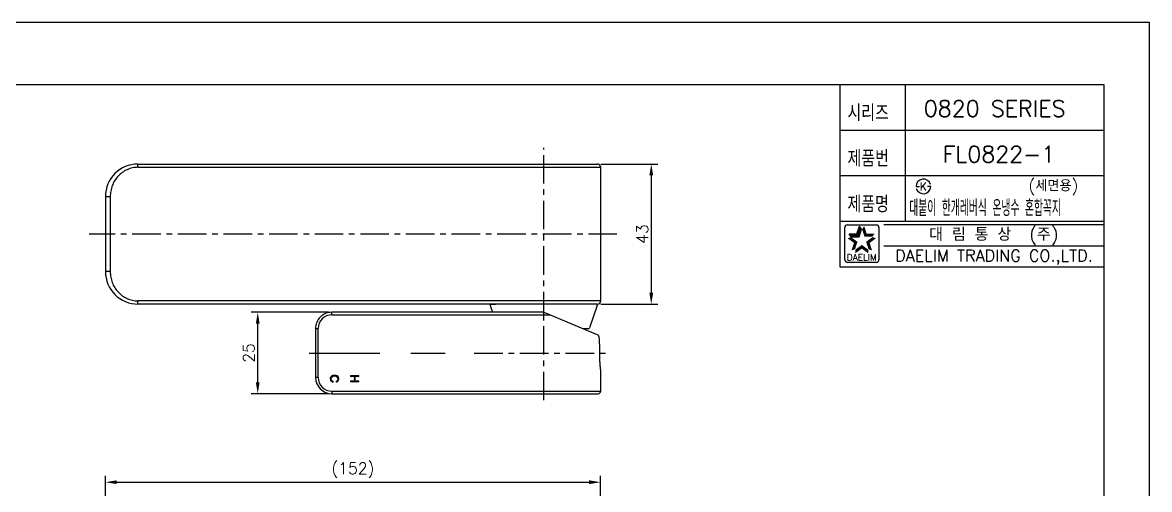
# Model space of a CAD drawing. Extents: x 25383 to 25977, y -4760 to -4340.
# Drawn here: x 25631 to 25976.8, y -4483.1 to -4339.7 of the extents above; entities that cross this region are included whole.
import ezdxf
from ezdxf.enums import TextEntityAlignment as Align

# ---------------------------------------------------------------- set-up
doc = ezdxf.new("R2010")
doc.units = 0
doc.header["$LTSCALE"] = 7
doc.header["$MEASUREMENT"] = 0
doc.linetypes.add('CENTER', pattern=[2, 1.25, -0.25, 0.25, -0.25])
doc.layers.get('0').update_dxf_attribs({"color": 2, "linetype": 'CONTINUOUS'})
doc.layers.get('DEFPOINTS').update_dxf_attribs({"linetype": 'CONTINUOUS'})
for name, color, linetype in [('CL', 1, 'CENTER'), ('D', 2, 'CONTINUOUS'), ('DWG', 7, 'CONTINUOUS'), ('Layer 1', 7, 'CONTINUOUS'), ('TXT', 4, 'CONTINUOUS')]:
    doc.layers.add(name, color=color, linetype=linetype)
doc.styles.add('GHS', font='romans', dxfattribs={"bigfont": 'ghs'})
doc.styles.add('ROMANS', font='romans')
doc.dimstyles.new('HONG', dxfattribs={"dimscale": 0, "dimtxt": 3.5, "dimasz": 3.5, "dimexe": 2, "dimexo": 1, "dimgap": 1, "dimtad": 1, "dimdec": 4, "dimdsep": 46, "dimtxsty": 'GHS', "dimcen": 3, "dimclrd": 2, "dimclre": 2, "dimclrt": 2, "dimadec": 0, "dimazin": 0, "dimtfac": 1, "dimtdec": 4, "dimtmove": 0, "dimatfit": 2, "dimfxl": 0, "dimtvp": 1, "dimtolj": 1, "dimarcsym": 0})

# ---------------------------------------------------------------- blocks, each defined once
blk = doc.blocks.new('*D9')
at = {"layer": 'DEFPOINTS', "color": 0}
for p in [(25808.33, -4480.82), (25656.39, -4507.28), (25808.33, -4521.75)]:
    blk.add_point(p, dxfattribs=at)
at = {"layer": 'DWG', "color": 2, "lineweight": -2}
for p, q in [((25656.39, -4506.28), (25656.39, -4478.82)), ((25659.89, -4480.82), (25804.83, -4480.82)), ((25808.33, -4520.75), (25808.33, -4478.82))]:
    blk.add_line(p, q, dxfattribs=at)
at = {"layer": 'DWG', "color": 2}
for points in [[(25659.89, -4480.24), (25659.89, -4481.4), (25656.39, -4480.82)], [(25804.83, -4480.24), (25804.83, -4481.4), (25808.33, -4480.82)]]:
    blk.add_solid(points, dxfattribs=at)
at = {"layer": 'DWG', "color": 2, "insert": (25732.36, -4477.15), "char_height": 3.5, "attachment_point": 5, "style": 'GHS'}
blk.add_mtext('\\A1;(152)', dxfattribs=at)
blk = doc.blocks.new('*D11')
at = {"layer": 'DEFPOINTS', "color": 0}
for p in [(25807.39, -4383.16), (25807.39, -4426.16), (25823.91, -4426.16)]:
    blk.add_point(p, dxfattribs=at)
at = {"layer": 'DWG', "color": 2, "lineweight": -2}
for p, q in [((25808.39, -4383.16), (25825.91, -4383.16)), ((25823.91, -4386.66), (25823.91, -4422.66)), ((25808.39, -4426.16), (25825.91, -4426.16))]:
    blk.add_line(p, q, dxfattribs=at)
at = {"layer": 'DWG', "color": 2}
for points in [[(25823.33, -4386.66), (25824.5, -4386.66), (25823.91, -4383.16)], [(25823.33, -4422.66), (25824.5, -4422.66), (25823.91, -4426.16)]]:
    blk.add_solid(points, dxfattribs=at)
at = {"layer": 'DWG', "color": 2, "insert": (25821.16, -4404.66), "char_height": 3.5, "attachment_point": 5, "rotation": 90, "style": 'GHS'}
blk.add_mtext('\\A1;43', dxfattribs=at)
blk = doc.blocks.new('*D13')
at = {"layer": 'DEFPOINTS', "color": 0}
for p in [(25703.14, -4428.66), (25725.89, -4428.66), (25725.89, -4453.66)]:
    blk.add_point(p, dxfattribs=at)
at = {"layer": 'DWG', "color": 2, "lineweight": -2}
for p, q in [((25724.89, -4428.66), (25701.14, -4428.66)), ((25703.14, -4450.16), (25703.14, -4432.16)), ((25724.89, -4453.66), (25701.14, -4453.66))]:
    blk.add_line(p, q, dxfattribs=at)
at = {"layer": 'DWG', "color": 2}
for points in [[(25702.56, -4432.16), (25703.73, -4432.16), (25703.14, -4428.66)], [(25702.56, -4450.16), (25703.73, -4450.16), (25703.14, -4453.66)]]:
    blk.add_solid(points, dxfattribs=at)
at = {"layer": 'DWG', "color": 2, "insert": (25700.39, -4441.16), "char_height": 3.5, "attachment_point": 5, "rotation": 90, "style": 'GHS'}
blk.add_mtext('\\A1;25', dxfattribs=at)
blk = doc.blocks.new('A$C092D7519')
at = {"layer": 'DWG'}
h = blk.add_hatch(dxfattribs=at)
h.set_pattern_fill('ANSI31', color=2)
h.set_pattern_definition([(45, (8463.02702, -4895.76232), (-0.0883883476, 0.0883883476), [])])
edge = h.paths.add_edge_path()
edge.add_spline(control_points=[(2.37, 0.32), (2.55, 0.49), (2.64, 0.74), (2.64, 1.08)], knot_values=[15, 15, 15, 15, 16, 16, 16, 16], degree=3, periodic=0)
edge.add_spline(control_points=[(2.64, 1.08), (2.64, 1.44), (2.53, 1.73), (2.29, 1.93)], knot_values=[14, 14, 14, 14, 15, 15, 15, 15], degree=3, periodic=0)
edge.add_spline(control_points=[(2.29, 1.93), (2.05, 2.14), (1.73, 2.24), (1.33, 2.24)], knot_values=[13, 13, 13, 13, 14, 14, 14, 14], degree=3, periodic=0)
edge.add_spline(control_points=[(1.33, 2.24), (0.93, 2.24), (0.61, 2.14), (0.36, 1.93)], knot_values=[12, 12, 12, 12, 13, 13, 13, 13], degree=3, periodic=0)
edge.add_spline(control_points=[(0.36, 1.93), (0.12, 1.73), (0, 1.44), (0, 1.08)], knot_values=[11, 11, 11, 11, 12, 12, 12, 12], degree=3, periodic=0)
edge.add_spline(control_points=[(0, 1.08), (0, 0.75), (0.1, 0.5), (0.29, 0.33)], knot_values=[10, 10, 10, 10, 11, 11, 11, 11], degree=3, periodic=0)
edge.add_spline(control_points=[(0.29, 0.33), (0.49, 0.16), (0.68, 0.05), (0.87, 0)], knot_values=[9, 9, 9, 9, 10, 10, 10, 10], degree=3, periodic=0)
edge.add_spline(control_points=[(0.87, 0), (0.87, 0), (0.86, 0.36), (0.86, 0.36), (0.73, 0.4), (0.6, 0.47), (0.47, 0.59)], knot_values=[7, 7, 7, 7, 8, 8, 8, 9, 9, 9, 9], degree=3, periodic=0)
edge.add_spline(control_points=[(0.47, 0.59), (0.35, 0.7), (0.29, 0.86), (0.29, 1.08)], knot_values=[6, 6, 6, 6, 7, 7, 7, 7], degree=3, periodic=0)
edge.add_spline(control_points=[(0.29, 1.08), (0.29, 1.33), (0.39, 1.53), (0.57, 1.67)], knot_values=[5, 5, 5, 5, 6, 6, 6, 6], degree=3, periodic=0)
edge.add_spline(control_points=[(0.57, 1.67), (0.76, 1.81), (1.02, 1.88), (1.33, 1.88)], knot_values=[4, 4, 4, 4, 5, 5, 5, 5], degree=3, periodic=0)
edge.add_spline(control_points=[(1.33, 1.88), (1.64, 1.88), (1.89, 1.81), (2.07, 1.67)], knot_values=[3, 3, 3, 3, 4, 4, 4, 4], degree=3, periodic=0)
edge.add_spline(control_points=[(2.07, 1.67), (2.26, 1.53), (2.35, 1.33), (2.35, 1.08)], knot_values=[2, 2, 2, 2, 3, 3, 3, 3], degree=3, periodic=0)
edge.add_spline(control_points=[(2.35, 1.08), (2.35, 0.86), (2.3, 0.69), (2.19, 0.59)], knot_values=[1, 1, 1, 1, 2, 2, 2, 2], degree=3, periodic=0)
edge.add_spline(control_points=[(2.19, 0.59), (2.08, 0.48), (1.97, 0.4), (1.85, 0.36)], knot_values=[0, 0, 0, 0, 1, 1, 1, 1], degree=3, periodic=0)
edge.add_spline(control_points=[(1.85, 0.36), (1.85, 0.36), (1.85, 0.27), (1.85, 0.18)], knot_values=[17.5, 17.5, 17.5, 17.5, 18, 18, 18, 18], degree=3, periodic=0)
edge.add_spline(control_points=[(1.85, 0.18), (1.85, 0.09), (1.85, 0), (1.85, 0), (2.01, 0.04), (2.18, 0.14), (2.37, 0.32)], knot_values=[16, 16, 16, 16, 16.5, 16.5, 16.5, 17.5, 17.5, 17.5, 17.5], degree=3, periodic=0)
h.paths.add_polyline_path([(8.74, 1.77), (8.74, 2.09), (6.23, 2.09), (6.23, 1.77), (7.4, 1.77), (7.4, 0.48), (6.23, 0.48), (6.23, 0.15), (8.74, 0.15), (8.74, 0.48), (7.7, 0.48), (7.7, 1.77)])
at = {"layer": 'Layer 1', "lineweight": 0}
blk.add_lwpolyline([(6.23, 0.48), (7.4, 0.48), (7.4, 1.77), (6.23, 1.77), (6.23, 2.09), (8.74, 2.09), (8.74, 1.77), (7.7, 1.77), (7.7, 0.48), (8.74, 0.48), (8.74, 0.15), (6.23, 0.15), (6.23, 0.48)], dxfattribs=at)
blk.add_open_spline([(1.85, 0.36), (1.97, 0.4), (2.08, 0.48), (2.19, 0.59), (2.3, 0.69), (2.35, 0.86), (2.35, 1.08), (2.35, 1.33), (2.26, 1.53), (2.07, 1.67), (1.89, 1.81), (1.64, 1.88), (1.33, 1.88), (1.02, 1.88), (0.76, 1.81), (0.57, 1.67), (0.39, 1.53), (0.29, 1.33), (0.29, 1.08), (0.29, 0.86), (0.35, 0.7), (0.47, 0.59), (0.6, 0.47), (0.73, 0.4), (0.86, 0.36), (0.86, 0.36), (0.87, 0), (0.87, 0), (0.68, 0.05), (0.49, 0.16), (0.29, 0.33), (0.1, 0.5), (0, 0.75), (0, 1.08), (0, 1.44), (0.12, 1.73), (0.36, 1.93), (0.61, 2.14), (0.93, 2.24), (1.33, 2.24), (1.73, 2.24), (2.05, 2.14), (2.29, 1.93), (2.53, 1.73), (2.64, 1.44), (2.64, 1.08), (2.64, 0.74), (2.55, 0.49), (2.37, 0.32), (2.18, 0.14), (2.01, 0.04), (1.85, 0), (1.85, 0), (1.85, 0.36), (1.85, 0.36)], degree=3, knots=[0, 0, 0, 0, 1, 1, 1, 2, 2, 2, 3, 3, 3, 4, 4, 4, 5, 5, 5, 6, 6, 6, 7, 7, 7, 8, 8, 8, 9, 9, 9, 10, 10, 10, 11, 11, 11, 12, 12, 12, 13, 13, 13, 14, 14, 14, 15, 15, 15, 16, 16, 16, 17, 17, 17, 18, 18, 18, 18], dxfattribs=at)

msp = doc.modelspace()

# ---------------------------------------------------------------- linework, layer by layer
at = {"color": 7}
for p, q in [((25881.79327, -4358.72529), (25881.79327, -4414.72529)), ((25901.79327, -4358.72529), (25901.79327, -4400.72529)), ((25881.79327, -4372.72529), (25962.79327, -4372.72529)), ((25881.79327, -4386.72529), (25962.79327, -4386.72529)), ((25881.79327, -4400.72529), (25962.79327, -4400.72529)), ((25881.79327, -4414.72529), (25962.79327, -4414.72529))]:
    msp.add_line(p, q, dxfattribs=at)
at = {"color": 2, "linetype": 'Continuous'}
for p, q in [((25884.02076, -4401.84076), (25893.02076, -4401.84076)), ((25895.29327, -4401.72529), (25962.79327, -4401.72529)), ((25883.27076, -4412.59076), (25883.27076, -4402.59076)), ((25893.77076, -4402.59076), (25893.77076, -4412.59076)), ((25895.29327, -4408.22529), (25962.79327, -4408.22529)), ((25893.02076, -4413.34076), (25884.27076, -4413.34076))]:
    msp.add_line(p, q, dxfattribs=at)
at = {"color": 2}
for p, q in [((25887.03241, -4404.54222), (25887.78178, -4402.2359)), ((25888.44688, -4403.15133), (25887.78178, -4402.2359)), ((25885.2725, -4405.45765), (25884.6074, -4404.54222)), ((25884.6074, -4404.54222), (25887.03241, -4404.54222)), ((25885.2725, -4405.45765), (25887.69751, -4405.45765)), ((25887.69751, -4405.45765), (25888.44688, -4403.15133))]:
    msp.add_line(p, q, dxfattribs=at)
at = {"color": 7, "linetype": 'Continuous'}
for p, q in [((25725.89293, -4429.46462), (25725.89293, -4428.66462)), ((25790.89293, -4428.66462), (25725.89293, -4428.66462)), ((25725.89293, -4429.46462), (25792.82508, -4429.46462)), ((25790.89293, -4428.66462), (25807.49358, -4435.54083)), ((25720.89293, -4433.66462), (25720.89293, -4448.66462)), ((25720.89293, -4433.66462), (25721.69293, -4433.66462)), ((25721.69293, -4448.66462), (25721.69293, -4433.66462)), ((25802.964, -4433.66462), (25804.67671, -4433.66462)), ((25808.3929, -4446.96456), (25808.37265, -4446.84405)), ((25808.37274, -4446.84407), (25808.37267, -4446.84364)), ((25808.39293, -4446.96428), (25808.38781, -4446.93461)), ((25808.39293, -4452.86462), (25808.39293, -4446.96462)), ((25721.69293, -4448.66462), (25720.89293, -4448.66462)), ((25725.89293, -4452.86462), (25725.89293, -4453.66462)), ((25725.89293, -4452.86462), (25808.39293, -4452.86462)), ((25725.89293, -4453.66462), (25807.59263, -4453.66462))]:
    msp.add_line(p, q, dxfattribs=at)
at = {"linetype": 'Continuous'}
msp.add_lwpolyline([(25382.79327, -4759.72529), (25976.79327, -4759.72529), (25976.79327, -4339.72529), (25382.79327, -4339.72529)], close=True, dxfattribs=at)
at = {"color": 2, "linetype": 'Continuous'}
for centre, radius, start, end in [((25884.02076, -4402.59076), 0.75, 90, 180), ((25893.02076, -4402.59076), 0.75, 0, 90), ((25884.14576, -4412.46576), 0.88388, 188.1301024, 278.1301024), ((25893.02076, -4412.59076), 0.75, 270, 0)]:
    msp.add_arc(centre, radius, start, end, dxfattribs=at)
at = {"color": 7, "linetype": 'Continuous'}
for centre, radius, start, end in [((25725.89293, -4433.66462), 5, 89.9999992, 180), ((25725.89245, -4433.66413), 4.19951, 89.9933508, 180.0066494), ((25725.89293, -4448.66462), 5, 180, 270), ((25725.89245, -4448.6651), 4.19951, 179.9933506, 270.0066492), ((25807.59292, -4452.86465), 0.8, 270, 359.9998626)]:
    msp.add_arc(centre, radius, start, end, dxfattribs=at)
msp.add_ellipse((25790.89293, -4501.20726), major_axis=(0, 333.91989), ratio=0.052407779, start_param=-1.398519126, end_param=-1.380506956, dxfattribs=at)
for points, knots in [([(25808.07705, -4438.04864), (25808.07404, -4437.75053), (25808.05032, -4437.19266), (25807.97042, -4436.53191), (25807.85933, -4436.08578), (25807.74689, -4435.78766), (25807.61053, -4435.58927), (25807.49358, -4435.54083)], [0, 0, 0, 0, 0.338217714, 0.632694758, 0.754577762, 0.856388194, 1, 1, 1, 1]), ([(25808.13388, -4443.96462), (25808.13388, -4444.34798), (25808.15259, -4444.90482), (25808.21, -4445.61132), (25808.2593, -4446.05935), (25808.30723, -4446.42715), (25808.35048, -4446.70033), (25808.37447, -4446.86934), (25808.39117, -4446.94509), (25808.3929, -4446.96456)], [0, 0, 0, 0, 0.381516339, 0.553940326, 0.705361677, 0.830030785, 0.923050111, 0.98055102, 1, 1, 1, 1])]:
    msp.add_open_spline(points, degree=3, knots=knots, dxfattribs=at)
at = {"color": 2}
for points in [[(25887.03241, -4404.54222), (25887.69751, -4405.45765), (25887.78178, -4402.2359), (25888.44688, -4403.15133)], [(25889.25974, -4402.2359), (25888.59464, -4403.15133), (25890.00911, -4404.54222), (25889.34401, -4405.45765)], [(25886.11255, -4407.37323), (25887.18871, -4407.02357), (25884.15068, -4405.94785), (25885.22684, -4405.59818)], [(25884.6074, -4404.54222), (25885.2725, -4405.45765), (25887.03241, -4404.54222), (25887.69751, -4405.45765)], [(25890.00911, -4404.54222), (25889.34401, -4405.45765), (25892.43412, -4404.54222), (25891.76902, -4405.45765)], [(25892.89084, -4405.94785), (25891.81468, -4405.59818), (25890.92896, -4407.37323), (25889.85281, -4407.02357)], [(25885.36318, -4409.67956), (25886.43934, -4409.32989), (25886.11255, -4407.37323), (25887.18871, -4407.02357)], [(25888.52076, -4409.1229), (25888.52076, -4407.99136), (25886.55888, -4410.54828), (25886.55888, -4409.41674)], [(25890.48263, -4410.54828), (25890.48263, -4409.41674), (25888.52076, -4409.1229), (25888.52076, -4407.99136)], [(25890.92896, -4407.37323), (25889.85281, -4407.02357), (25891.67833, -4409.67956), (25890.60218, -4409.32989)]]:
    msp.add_solid(points, dxfattribs=at)
at = {"layer": 'CL'}
for p, q in [((25790.89293, -4431.16462), (25790.89293, -4378.16462)), ((25813.39293, -4404.66462), (25651.39293, -4404.66462)), ((25790.89294, -4455.66462), (25790.89294, -4426.66462)), ((25769.59111, -4441.16462), (25810.1077, -4441.16462))]:
    msp.add_line(p, q, dxfattribs=at)
at = {"layer": 'CL', "ltscale": 8}
for p, q in [((25718.89293, -4441.16462), (25740.61022, -4441.16462)), ((25750.11449, -4441.16462), (25760.62289, -4441.16462))]:
    msp.add_line(p, q, dxfattribs=at)
at = {"layer": 'D'}
for p, q in [((25905.17596, -4390.04341), (25905.67596, -4390.04341)), ((25905.67596, -4390.04341), (25906.17596, -4390.04341)), ((25909.17596, -4390.04341), (25908.67596, -4390.04341)), ((25909.67596, -4390.04341), (25909.17596, -4390.04341))]:
    msp.add_line(p, q, dxfattribs=at)
for start, end in [(15, 180), (195, 0)]:
    msp.add_arc((25907.42596, -4390.04341), 2.25, start, end, dxfattribs=at)
at = {"layer": 'DWG'}
for p, q in [((25666.39293, -4384.16462), (25666.39293, -4383.16462)), ((25666.39293, -4383.16462), (25807.39293, -4383.16462)), ((25666.39293, -4384.16462), (25808.39293, -4384.16462)), ((25808.39293, -4425.16462), (25808.39293, -4384.16462)), ((25656.39293, -4393.16462), (25656.39293, -4416.16462)), ((25656.39293, -4393.16462), (25657.89293, -4393.16462)), ((25657.89293, -4393.16462), (25657.89293, -4416.16462)), ((25657.89293, -4416.16462), (25656.39293, -4416.16462)), ((25666.39293, -4426.16462), (25666.39293, -4425.16462)), ((25808.39293, -4425.16462), (25666.39293, -4425.16462)), ((25807.39293, -4426.16462), (25666.39293, -4426.16462)), ((25774.39293, -4426.16462), (25776.14293, -4426.16462)), ((25807.39293, -4426.16462), (25805.64293, -4426.16462)), ((25774.52456, -4426.55949), (25775.22627, -4428.66462)), ((25807.26131, -4426.55949), (25804.96131, -4433.45949)), ((25732.89293, -4449.61462), (25732.89293, -4449.61462))]:
    msp.add_line(p, q, dxfattribs=at)
at = {"layer": 'DWG', "color": 2}
msp.add_line((25724.89293, -4453.66462), (25709.53768, -4453.66462), dxfattribs=at)
at = {"layer": 'DWG'}
for centre, radius, start, end in [((25666.39293, -4393.16462), 10, 89.9999976, 179.9999148), ((25807.39293, -4384.16462), 1, 0, 90), ((25666.39293, -4416.16462), 10, 180, 270.0000419), ((25774.80916, -4426.46462), 0.3, 90, 198.4349488), ((25806.97671, -4426.46462), 0.3, 341.5650512, 90), ((25807.39293, -4425.16462), 1, 270, 0), ((25804.67671, -4433.36462), 0.3, 270, 341.5650512)]:
    msp.add_arc(centre, radius, start, end, dxfattribs=at)
for points, knots in [([(25666.39293, -4384.16462), (25665.82106, -4384.16462), (25664.67337, -4384.29369), (25662.49637, -4385.02089), (25660.11937, -4386.73664), (25658.59094, -4389.23141), (25657.98954, -4391.44484), (25657.89293, -4392.59238), (25657.89293, -4393.16462)], [0, 0, 0, 0, 0.125260687, 0.250544194, 0.499898279, 0.74934066, 0.874661001, 1, 1, 1, 1]), ([(25657.89293, -4416.16462), (25657.89293, -4416.73685), (25657.98954, -4417.8844), (25658.59094, -4420.09783), (25660.11937, -4422.5926), (25662.49637, -4424.30834), (25664.67337, -4425.03555), (25665.82106, -4425.16462), (25666.39293, -4425.16462)], [0, 0, 0, 0, 0.125338999, 0.250659341, 0.500101722, 0.749455807, 0.874739313, 1, 1, 1, 1])]:
    msp.add_open_spline(points, degree=3, knots=knots, dxfattribs=at)
at = {"layer": 'TXT', "color": 4}
msp.add_lwpolyline([(25408.79327, -4358.72529), (25962.79327, -4358.72529), (25962.79327, -4748.72529), (25408.79327, -4748.72529)], close=True, dxfattribs=at)

# ---------------------------------------------------------------- block references
at = {"layer": 'DWG'}
msp.add_blockref('A$C092D7519', (25725.39272, -4450.16462), dxfattribs=at)

# ---------------------------------------------------------------- texts
at = {"color": 7, "style": 'GHS'}
for s, p in [('0820 SERIES', (25929.3002, -4366.14655)), ('FL0822-1', (25930.64262, -4380.14655))]:
    msp.add_text(s, height=5, dxfattribs=at).set_placement(p, align=Align.MIDDLE)
at = {"style": 'GHS'}
msp.add_text('(세면용)', height=3.5, dxfattribs=at).set_placement((25939.67617, -4391.54411))
at = {"style": 'GHS', "width": 0.5}
msp.add_text('대붙이 한개레버식 온냉수 혼합꼭지', height=5, dxfattribs=at).set_placement((25903.08755, -4399.16408))
at = {"color": 7, "linetype": 'Continuous'}
for s, height, style, p in [('대 림 통 상  (주)', 4, 'GHS', (25929.05361, -4405.03019)), ('DAELIM TRADING CO.,LTD.', 3.6, 'ROMANS', (25929.05361, -4411.79754))]:
    msp.add_text(s, height=height, dxfattribs=dict(at, style=style)).set_placement(p, align=Align.MIDDLE)
at = {"color": 2, "linetype": 'Continuous', "style": 'ROMANS'}
msp.add_text('DAELIM', height=2, dxfattribs=at).set_placement((25888.52076, -4412.79076), align=Align.CENTER)
at = {"layer": 'D', "style": 'GHS', "width": 0.8}
for s, p in [('시리즈', (25884.13363, -4369.9959)), ('제품번', (25884.13363, -4383.9959)), ('제품명', (25884.13363, -4397.9959))]:
    msp.add_text(s, height=5, dxfattribs=at).set_placement(p)
at = {"layer": 'D', "style": 'GHS'}
msp.add_text('K', height=2.394, dxfattribs=at).set_placement((25907.42596, -4390.04341), align=Align.MIDDLE)

# ---------------------------------------------------------------- dimensions: what is measured, and where the dimension line sits
at = {"layer": 'DWG'}
for base, p1, p2, picture, middle in [((25823.91357, -4426.16462), (25807.39293, -4383.16462), (25807.39293, -4426.16462), '*D11', (25821.16357, -4404.66462)), ((25703.14258, -4428.66462), (25725.89293, -4453.66462), (25725.89293, -4428.66462), '*D13', (25700.39258, -4441.16462))]:
    dim = msp.add_linear_dim(base=base, p1=p1, p2=p2, angle=90, dimstyle='HONG', override={"dimscale": 1, "dimatfit": 3, "dimarcsym": 1}, dxfattribs=at)
    dim.commit()
    dim.dimension.update_dxf_attribs({"geometry": picture, "text_midpoint": middle})
dim = msp.add_linear_dim(base=(25808.32616, -4480.82071), p1=(25656.3929, -4507.27517), p2=(25808.32616, -4521.74832), text='(152)', dimstyle='HONG', override={"dimscale": 1, "dimatfit": 3, "dimarcsym": 1}, dxfattribs=at)
dim.commit()
dim.dimension.update_dxf_attribs({"geometry": '*D9', "text_midpoint": (25732.35953, -4480.82071), "dimtype": 128})

doc.saveas('drawing.dxf')
